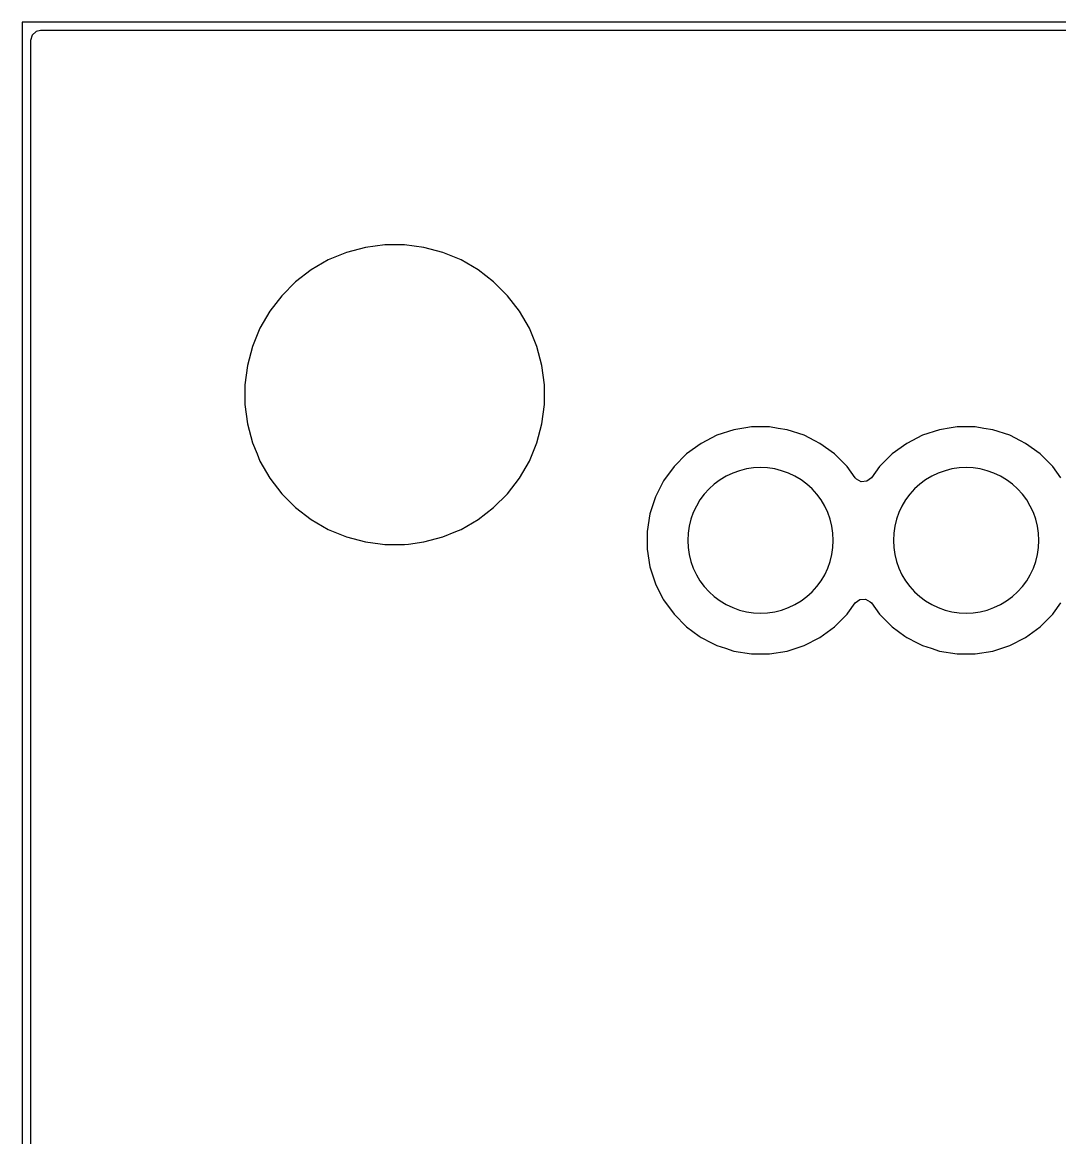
# Model space of a CAD drawing. Header units: metres. Extents: x 85.4 to 154.6, y -104.6 to -40.4.
# Drawn here: x 85.4 to 98.22, y -54.18 to -40.4 of the extents above; entities that cross this region are included whole.
import ezdxf

# ---------------------------------------------------------------- set-up
doc = ezdxf.new("R2010")
doc.units = ezdxf.units.M

msp = doc.modelspace()

# ---------------------------------------------------------------- linework, layer by layer
for points in [[(154.599, -40.4), (85.401, -40.4), (85.4, -40.4), (85.4, -40.4), (85.4, -40.4), (85.4, -40.4), (85.4, -40.4), (85.4, -40.4), (85.4, -40.4), (85.4, -40.4), (85.4, -40.4), (85.4, -40.4), (85.4, -40.4), (85.4, -40.4), (85.4, -40.4), (85.4, -40.4), (85.4, -40.4), (85.4, -40.4), (85.4, -40.4), (85.4, -40.4), (85.4, -40.4), (85.4, -40.4), (85.4, -40.4), (85.4, -40.4), (85.4, -40.4), (85.4, -40.4), (85.4, -40.4), (85.4, -40.4), (85.4, -40.4), (85.4, -40.4), (85.4, -40.4), (85.4, -40.4), (85.4, -40.4), (85.4, -40.4), (85.4, -40.4), (85.4, -40.4), (85.4, -40.4), (85.4, -40.4), (85.4, -40.4), (85.4, -40.4), (85.4, -40.4), (85.4, -40.4), (85.4, -40.4), (85.4, -40.4), (85.4, -40.4), (85.4, -40.4), (85.4, -40.4), (85.4, -40.4), (85.4, -40.4), (85.4, -40.4), (85.4, -40.4), (85.4, -40.4), (85.4, -40.4), (85.4, -40.4), (85.4, -40.4), (85.4, -40.4), (85.4, -40.4), (85.4, -40.4), (85.4, -40.4), (85.4, -40.4), (85.4, -40.4), (85.4, -40.4), (85.4, -40.4), (85.4, -40.4), (85.4, -40.4), (85.4, -40.401), (85.4, -104.599)], [(85.501, -40.625), (85.501, -104.375), (85.512, -104.427), (85.558, -104.479), (85.625, -104.499), (154.375, -104.499), (154.427, -104.488), (154.479, -104.442), (154.499, -104.375), (154.499, -40.625), (154.488, -40.573), (154.442, -40.521), (154.375, -40.501), (85.625, -40.501), (85.573, -40.512), (85.521, -40.558), (85.501, -40.625)], [(88.149, -44.879), (88.149, -44.879), (88.149, -44.879), (88.149, -44.879), (88.149, -44.879), (88.149, -44.879), (88.149, -44.879), (88.149, -45.121), (88.149, -45.121), (88.149, -45.121), (88.149, -45.121), (88.149, -45.121), (88.149, -45.121), (88.149, -45.121), (88.149, -45.121), (88.181, -45.362), (88.181, -45.362), (88.181, -45.362), (88.181, -45.362), (88.181, -45.362), (88.181, -45.362), (88.181, -45.362), (88.181, -45.362), (88.243, -45.596), (88.243, -45.596), (88.243, -45.596), (88.243, -45.596), (88.243, -45.596), (88.243, -45.596), (88.243, -45.596), (88.243, -45.596), (88.3, -45.732), (88.336, -45.82), (88.336, -45.82), (88.336, -45.82), (88.336, -45.82), (88.336, -45.82), (88.336, -45.82), (88.336, -45.82), (88.336, -45.82), (88.458, -46.031), (88.458, -46.031), (88.458, -46.031), (88.458, -46.031), (88.458, -46.031), (88.458, -46.031), (88.458, -46.031), (88.458, -46.031), (88.458, -46.031), (88.458, -46.031), (88.458, -46.031), (88.458, -46.031), (88.458, -46.031), (88.458, -46.031), (88.458, -46.031), (88.605, -46.223), (88.605, -46.223), (88.605, -46.223), (88.605, -46.223), (88.605, -46.223), (88.605, -46.223), (88.605, -46.223), (88.605, -46.223), (88.605, -46.223), (88.605, -46.223), (88.605, -46.223), (88.605, -46.223), (88.605, -46.223), (88.605, -46.223), (88.605, -46.223), (88.605, -46.223), (88.777, -46.395), (88.777, -46.395), (88.777, -46.395), (88.777, -46.395), (88.777, -46.395), (88.777, -46.395), (88.777, -46.395), (88.777, -46.395), (88.777, -46.395), (88.777, -46.395), (88.777, -46.395), (88.777, -46.395), (88.777, -46.395), (88.777, -46.395), (88.777, -46.395), (88.969, -46.542), (88.969, -46.542), (88.969, -46.542), (88.969, -46.542), (88.969, -46.542), (88.969, -46.542), (88.969, -46.542), (88.969, -46.542), (89.18, -46.664), (89.18, -46.664), (89.18, -46.664), (89.18, -46.664), (89.18, -46.664), (89.18, -46.664), (89.18, -46.664), (89.18, -46.664), (89.404, -46.757), (89.404, -46.757), (89.404, -46.757), (89.404, -46.757), (89.404, -46.757), (89.404, -46.757), (89.404, -46.757), (89.404, -46.757), (89.638, -46.819), (89.638, -46.819), (89.638, -46.819), (89.638, -46.819), (89.638, -46.819), (89.638, -46.819), (89.638, -46.819), (89.638, -46.819), (89.819, -46.843), (89.879, -46.851), (89.879, -46.851), (89.879, -46.851), (89.879, -46.851), (89.879, -46.851), (89.879, -46.851), (89.879, -46.851), (89.879, -46.851), (90.121, -46.851), (90.121, -46.851), (90.121, -46.851), (90.121, -46.851), (90.121, -46.851), (90.121, -46.851), (90.121, -46.851), (90.121, -46.851), (90.169, -46.845), (90.362, -46.819), (90.362, -46.819), (90.362, -46.819), (90.362, -46.819), (90.362, -46.819), (90.362, -46.819), (90.362, -46.819), (90.362, -46.819), (90.596, -46.757), (90.596, -46.757), (90.596, -46.757), (90.596, -46.757), (90.596, -46.757), (90.596, -46.757), (90.596, -46.757), (90.596, -46.757), (90.756, -46.69), (90.82, -46.664), (90.82, -46.664), (90.82, -46.664), (90.82, -46.664), (90.82, -46.664), (90.82, -46.664), (90.82, -46.664), (90.82, -46.664), (91.031, -46.542), (91.031, -46.542), (91.031, -46.542), (91.031, -46.542), (91.031, -46.542), (91.031, -46.542), (91.031, -46.542), (91.031, -46.542), (91.223, -46.395), (91.223, -46.395), (91.223, -46.395), (91.223, -46.395), (91.223, -46.395), (91.223, -46.395), (91.223, -46.395), (91.223, -46.395), (91.395, -46.223), (91.395, -46.223), (91.395, -46.223), (91.395, -46.223), (91.395, -46.223), (91.395, -46.223), (91.395, -46.223), (91.395, -46.223), (91.542, -46.031), (91.542, -46.031), (91.542, -46.031), (91.542, -46.031), (91.542, -46.031), (91.542, -46.031), (91.542, -46.031), (91.542, -46.031), (91.664, -45.82), (91.664, -45.82), (91.664, -45.82), (91.664, -45.82), (91.664, -45.82), (91.664, -45.82), (91.664, -45.82), (91.664, -45.82), (91.757, -45.596), (91.757, -45.596), (91.757, -45.596), (91.757, -45.596), (91.757, -45.596), (91.757, -45.596), (91.757, -45.596), (91.757, -45.596), (91.819, -45.362), (91.819, -45.362), (91.819, -45.362), (91.819, -45.362), (91.819, -45.362), (91.819, -45.362), (91.819, -45.362), (91.819, -45.362), (91.851, -45.121), (91.851, -45.121), (91.851, -45.121), (91.851, -45.121), (91.851, -45.121), (91.851, -45.121), (91.851, -45.121), (91.851, -45.121), (91.851, -44.879), (91.851, -44.879), (91.851, -44.879), (91.851, -44.879), (91.851, -44.879), (91.851, -44.879), (91.851, -44.879), (91.851, -44.879), (91.819, -44.638), (91.819, -44.638), (91.819, -44.638), (91.819, -44.638), (91.819, -44.638), (91.819, -44.638), (91.819, -44.638), (91.819, -44.638), (91.757, -44.404), (91.757, -44.404), (91.757, -44.404), (91.757, -44.404), (91.757, -44.404), (91.757, -44.404), (91.757, -44.404), (91.757, -44.404), (91.664, -44.18), (91.664, -44.18), (91.664, -44.18), (91.664, -44.18), (91.664, -44.18), (91.664, -44.18), (91.664, -44.18), (91.664, -44.18), (91.542, -43.969), (91.542, -43.969), (91.542, -43.969), (91.542, -43.969), (91.542, -43.969), (91.542, -43.969), (91.542, -43.969), (91.542, -43.969), (91.395, -43.777), (91.395, -43.777), (91.395, -43.777), (91.395, -43.777), (91.395, -43.777), (91.395, -43.777), (91.395, -43.777), (91.395, -43.777), (91.395, -43.777), (91.395, -43.777), (91.395, -43.777), (91.395, -43.777), (91.395, -43.777), (91.395, -43.777), (91.395, -43.777), (91.223, -43.605), (91.223, -43.605), (91.223, -43.605), (91.223, -43.605), (91.223, -43.605), (91.223, -43.605), (91.223, -43.605), (91.223, -43.605), (91.223, -43.605), (91.223, -43.605), (91.223, -43.605), (91.223, -43.605), (91.223, -43.605), (91.223, -43.605), (91.223, -43.605), (91.223, -43.605), (91.031, -43.458), (91.031, -43.458), (91.031, -43.458), (91.031, -43.458), (91.031, -43.458), (91.031, -43.458), (91.031, -43.458), (91.031, -43.458), (91.031, -43.458), (91.031, -43.458), (91.031, -43.458), (91.031, -43.458), (91.031, -43.458), (91.031, -43.458), (90.82, -43.336), (90.82, -43.336), (90.82, -43.336), (90.82, -43.336), (90.82, -43.336), (90.82, -43.336), (90.82, -43.336), (90.82, -43.336), (90.82, -43.336), (90.82, -43.336), (90.82, -43.336), (90.82, -43.336), (90.82, -43.336), (90.82, -43.336), (90.82, -43.336), (90.596, -43.243), (90.596, -43.243), (90.596, -43.243), (90.596, -43.243), (90.596, -43.243), (90.596, -43.243), (90.596, -43.243), (90.596, -43.243), (90.362, -43.181), (90.362, -43.181), (90.362, -43.181), (90.362, -43.181), (90.362, -43.181), (90.362, -43.181), (90.362, -43.181), (90.362, -43.181), (90.121, -43.149), (90.121, -43.149), (90.121, -43.149), (90.121, -43.149), (90.121, -43.149), (90.121, -43.149), (90.121, -43.149), (90.121, -43.149), (89.879, -43.149), (89.879, -43.149), (89.879, -43.149), (89.879, -43.149), (89.879, -43.149), (89.879, -43.149), (89.879, -43.149), (89.879, -43.149), (89.638, -43.181), (89.638, -43.181), (89.638, -43.181), (89.638, -43.181), (89.638, -43.181), (89.638, -43.181), (89.638, -43.181), (89.638, -43.181), (89.404, -43.243), (89.404, -43.243), (89.404, -43.243), (89.404, -43.243), (89.404, -43.243), (89.404, -43.243), (89.404, -43.243), (89.404, -43.243), (89.18, -43.336), (89.18, -43.336), (89.18, -43.336), (89.18, -43.336), (89.18, -43.336), (89.18, -43.336), (89.18, -43.336), (89.18, -43.336), (89.18, -43.336), (89.18, -43.336), (89.18, -43.336), (89.18, -43.336), (89.18, -43.336), (89.18, -43.336), (89.18, -43.336), (88.969, -43.458), (88.969, -43.458), (88.969, -43.458), (88.969, -43.458), (88.969, -43.458), (88.969, -43.458), (88.969, -43.458), (88.969, -43.458), (88.777, -43.605), (88.777, -43.605), (88.777, -43.605), (88.777, -43.605), (88.777, -43.605), (88.777, -43.605), (88.777, -43.605), (88.777, -43.605), (88.777, -43.605), (88.777, -43.605), (88.777, -43.605), (88.777, -43.605), (88.777, -43.605), (88.777, -43.605), (88.777, -43.605), (88.777, -43.605), (88.605, -43.777), (88.605, -43.777), (88.605, -43.777), (88.605, -43.777), (88.605, -43.777), (88.605, -43.777), (88.605, -43.777), (88.605, -43.777), (88.605, -43.777), (88.605, -43.777), (88.605, -43.777), (88.605, -43.777), (88.605, -43.777), (88.605, -43.777), (88.605, -43.777), (88.605, -43.777), (88.458, -43.969), (88.458, -43.969), (88.458, -43.969), (88.458, -43.969), (88.458, -43.969), (88.458, -43.969), (88.458, -43.969), (88.458, -43.969), (88.336, -44.18), (88.336, -44.18), (88.336, -44.18), (88.336, -44.18), (88.336, -44.18), (88.336, -44.18), (88.336, -44.18), (88.336, -44.18), (88.336, -44.18), (88.336, -44.18), (88.336, -44.18), (88.336, -44.18), (88.336, -44.18), (88.336, -44.18), (88.336, -44.18), (88.243, -44.404), (88.243, -44.404), (88.243, -44.404), (88.243, -44.404), (88.243, -44.404), (88.243, -44.404), (88.243, -44.404), (88.243, -44.404), (88.181, -44.638), (88.181, -44.638), (88.181, -44.638), (88.181, -44.638), (88.181, -44.638), (88.181, -44.638), (88.181, -44.638), (88.181, -44.638), (88.149, -44.879), (88.149, -44.879)], [(98.23, -46.027), (98.129, -45.887), (98.129, -45.887), (98.129, -45.887), (98.129, -45.887), (98.129, -45.887), (98.129, -45.887), (98.129, -45.887), (98.129, -45.887), (98.129, -45.887), (98.129, -45.887), (98.129, -45.887), (98.129, -45.887), (98.129, -45.887), (98.129, -45.887), (98.129, -45.887), (97.973, -45.731), (97.973, -45.731), (97.973, -45.731), (97.973, -45.731), (97.973, -45.731), (97.973, -45.731), (97.973, -45.731), (97.973, -45.731), (97.973, -45.731), (97.973, -45.731), (97.973, -45.731), (97.973, -45.731), (97.973, -45.731), (97.973, -45.731), (97.973, -45.731), (97.794, -45.602), (97.794, -45.602), (97.794, -45.602), (97.794, -45.602), (97.794, -45.602), (97.794, -45.602), (97.794, -45.602), (97.794, -45.602), (97.794, -45.602), (97.794, -45.602), (97.794, -45.602), (97.794, -45.602), (97.794, -45.602), (97.731, -45.57), (97.598, -45.502), (97.598, -45.502), (97.598, -45.502), (97.598, -45.502), (97.598, -45.502), (97.598, -45.502), (97.598, -45.502), (97.598, -45.502), (97.598, -45.502), (97.598, -45.502), (97.598, -45.502), (97.598, -45.502), (97.598, -45.502), (97.598, -45.502), (97.598, -45.502), (97.598, -45.502), (97.598, -45.502), (97.598, -45.502), (97.598, -45.502), (97.388, -45.434), (97.388, -45.434), (97.388, -45.434), (97.388, -45.434), (97.388, -45.434), (97.388, -45.434), (97.388, -45.434), (97.388, -45.434), (97.388, -45.434), (97.388, -45.434), (97.388, -45.434), (97.388, -45.434), (97.388, -45.434), (97.388, -45.434), (97.279, -45.416), (97.17, -45.399), (97.17, -45.399), (97.17, -45.399), (97.17, -45.399), (97.17, -45.399), (97.17, -45.399), (97.17, -45.399), (97.17, -45.399), (97.17, -45.399), (97.17, -45.399), (97.17, -45.399), (97.17, -45.399), (97.17, -45.399), (97.17, -45.399), (96.95, -45.399), (96.95, -45.399), (96.95, -45.399), (96.95, -45.399), (96.95, -45.399), (96.95, -45.399), (96.95, -45.399), (96.95, -45.399), (96.95, -45.399), (96.95, -45.399), (96.95, -45.399), (96.95, -45.399), (96.95, -45.399), (96.95, -45.399), (96.877, -45.411), (96.732, -45.434), (96.732, -45.434), (96.732, -45.434), (96.732, -45.434), (96.732, -45.434), (96.732, -45.434), (96.732, -45.434), (96.732, -45.434), (96.732, -45.434), (96.732, -45.434), (96.732, -45.434), (96.732, -45.434), (96.732, -45.434), (96.732, -45.434), (96.522, -45.502), (96.522, -45.502), (96.522, -45.502), (96.522, -45.502), (96.522, -45.502), (96.522, -45.502), (96.522, -45.502), (96.522, -45.502), (96.522, -45.502), (96.522, -45.502), (96.522, -45.502), (96.522, -45.502), (96.522, -45.502), (96.522, -45.502), (96.522, -45.502), (96.522, -45.502), (96.522, -45.502), (96.522, -45.502), (96.522, -45.502), (96.326, -45.602), (96.326, -45.602), (96.326, -45.602), (96.326, -45.602), (96.326, -45.602), (96.326, -45.602), (96.326, -45.602), (96.326, -45.602), (96.326, -45.602), (96.326, -45.602), (96.326, -45.602), (96.326, -45.602), (96.326, -45.602), (96.326, -45.602), (96.147, -45.731), (96.147, -45.731), (96.147, -45.731), (96.147, -45.731), (96.147, -45.731), (96.147, -45.731), (96.147, -45.731), (96.147, -45.731), (96.147, -45.731), (96.147, -45.731), (96.147, -45.731), (96.147, -45.731), (96.147, -45.731), (96.147, -45.731), (96.147, -45.731), (95.991, -45.887), (95.991, -45.887), (95.991, -45.887), (95.991, -45.887), (95.991, -45.887), (95.991, -45.887), (95.991, -45.887), (95.991, -45.887), (95.991, -45.887), (95.991, -45.887), (95.991, -45.887), (95.991, -45.887), (95.991, -45.887), (95.991, -45.887), (95.991, -45.887), (95.89, -46.027), (95.835, -46.069), (95.765, -46.075), (95.704, -46.043), (95.69, -46.027), (95.589, -45.887), (95.589, -45.887), (95.589, -45.887), (95.589, -45.887), (95.589, -45.887), (95.589, -45.887), (95.589, -45.887), (95.589, -45.887), (95.589, -45.887), (95.589, -45.887), (95.589, -45.887), (95.589, -45.887), (95.589, -45.887), (95.589, -45.887), (95.589, -45.887), (95.433, -45.731), (95.433, -45.731), (95.433, -45.731), (95.433, -45.731), (95.433, -45.731), (95.433, -45.731), (95.433, -45.731), (95.433, -45.731), (95.433, -45.731), (95.433, -45.731), (95.433, -45.731), (95.433, -45.731), (95.433, -45.731), (95.433, -45.731), (95.433, -45.731), (95.254, -45.602), (95.254, -45.602), (95.254, -45.602), (95.254, -45.602), (95.254, -45.602), (95.254, -45.602), (95.254, -45.602), (95.254, -45.602), (95.254, -45.602), (95.254, -45.602), (95.254, -45.602), (95.254, -45.602), (95.254, -45.602), (95.191, -45.57), (95.058, -45.502), (95.058, -45.502), (95.058, -45.502), (95.058, -45.502), (95.058, -45.502), (95.058, -45.502), (95.058, -45.502), (95.058, -45.502), (95.058, -45.502), (95.058, -45.502), (95.058, -45.502), (95.058, -45.502), (95.058, -45.502), (95.058, -45.502), (95.058, -45.502), (95.058, -45.502), (95.058, -45.502), (95.058, -45.502), (95.058, -45.502), (94.848, -45.434), (94.848, -45.434), (94.848, -45.434), (94.848, -45.434), (94.848, -45.434), (94.848, -45.434), (94.848, -45.434), (94.848, -45.434), (94.848, -45.434), (94.848, -45.434), (94.848, -45.434), (94.848, -45.434), (94.848, -45.434), (94.848, -45.434), (94.739, -45.416), (94.63, -45.399), (94.63, -45.399), (94.63, -45.399), (94.63, -45.399), (94.63, -45.399), (94.63, -45.399), (94.63, -45.399), (94.63, -45.399), (94.63, -45.399), (94.63, -45.399), (94.63, -45.399), (94.63, -45.399), (94.63, -45.399), (94.63, -45.399), (94.41, -45.399), (94.41, -45.399), (94.41, -45.399), (94.41, -45.399), (94.41, -45.399), (94.41, -45.399), (94.41, -45.399), (94.41, -45.399), (94.41, -45.399), (94.41, -45.399), (94.41, -45.399), (94.41, -45.399), (94.41, -45.399), (94.41, -45.399), (94.337, -45.411), (94.192, -45.434), (94.192, -45.434), (94.192, -45.434), (94.192, -45.434), (94.192, -45.434), (94.192, -45.434), (94.192, -45.434), (94.192, -45.434), (94.192, -45.434), (94.192, -45.434), (94.192, -45.434), (94.192, -45.434), (94.192, -45.434), (94.192, -45.434), (93.982, -45.502), (93.982, -45.502), (93.982, -45.502), (93.982, -45.502), (93.982, -45.502), (93.982, -45.502), (93.982, -45.502), (93.982, -45.502), (93.982, -45.502), (93.982, -45.502), (93.982, -45.502), (93.982, -45.502), (93.982, -45.502), (93.982, -45.502), (93.982, -45.502), (93.982, -45.502), (93.982, -45.502), (93.982, -45.502), (93.982, -45.502), (93.786, -45.602), (93.786, -45.602), (93.786, -45.602), (93.786, -45.602), (93.786, -45.602), (93.786, -45.602), (93.786, -45.602), (93.786, -45.602), (93.786, -45.602), (93.786, -45.602), (93.786, -45.602), (93.786, -45.602), (93.786, -45.602), (93.786, -45.602), (93.607, -45.731), (93.607, -45.731), (93.607, -45.731), (93.607, -45.731), (93.607, -45.731), (93.607, -45.731), (93.607, -45.731), (93.607, -45.731), (93.607, -45.731), (93.607, -45.731), (93.607, -45.731), (93.607, -45.731), (93.607, -45.731), (93.607, -45.731), (93.607, -45.731), (93.451, -45.887), (93.451, -45.887), (93.451, -45.887), (93.451, -45.887), (93.451, -45.887), (93.451, -45.887), (93.451, -45.887), (93.451, -45.887), (93.451, -45.887), (93.451, -45.887), (93.451, -45.887), (93.451, -45.887), (93.451, -45.887), (93.451, -45.887), (93.451, -45.887), (93.322, -46.066), (93.322, -46.066), (93.322, -46.066), (93.322, -46.066), (93.322, -46.066), (93.322, -46.066), (93.322, -46.066), (93.322, -46.066), (93.322, -46.066), (93.322, -46.066), (93.322, -46.066), (93.322, -46.066), (93.322, -46.066), (93.322, -46.066), (93.222, -46.262), (93.222, -46.262), (93.222, -46.262), (93.222, -46.262), (93.222, -46.262), (93.222, -46.262), (93.222, -46.262), (93.222, -46.262), (93.222, -46.262), (93.222, -46.262), (93.222, -46.262), (93.222, -46.262), (93.222, -46.262), (93.222, -46.262), (93.222, -46.262), (93.222, -46.262), (93.222, -46.262), (93.222, -46.262), (93.222, -46.262), (93.153, -46.472), (93.153, -46.472), (93.153, -46.472), (93.153, -46.472), (93.153, -46.472), (93.153, -46.472), (93.153, -46.472), (93.153, -46.472), (93.153, -46.472), (93.153, -46.472), (93.153, -46.472), (93.153, -46.472), (93.153, -46.472), (93.153, -46.472), (93.119, -46.69), (93.119, -46.69)], [(95.419, -46.8), (95.415, -46.712), (95.402, -46.625), (95.381, -46.539), (95.351, -46.456), (95.313, -46.376), (95.268, -46.3), (95.215, -46.229), (95.156, -46.164), (95.091, -46.105), (95.02, -46.052), (94.944, -46.007), (94.864, -45.969), (94.781, -45.939), (94.695, -45.918), (94.608, -45.905), (94.52, -45.901), (94.432, -45.905), (94.345, -45.918), (94.259, -45.939), (94.176, -45.969), (94.096, -46.007), (94.02, -46.052), (93.949, -46.105), (93.884, -46.164), (93.825, -46.229), (93.772, -46.3), (93.727, -46.376), (93.689, -46.456), (93.659, -46.539), (93.638, -46.625), (93.625, -46.712), (93.621, -46.8), (93.625, -46.888), (93.638, -46.975), (93.659, -47.061), (93.689, -47.144), (93.727, -47.224), (93.772, -47.3), (93.825, -47.371), (93.884, -47.436), (93.949, -47.495), (94.02, -47.548), (94.096, -47.593), (94.176, -47.631), (94.259, -47.661), (94.345, -47.682), (94.432, -47.695), (94.52, -47.699), (94.608, -47.695), (94.695, -47.682), (94.781, -47.661), (94.864, -47.631), (94.944, -47.593), (95.02, -47.548), (95.091, -47.495), (95.156, -47.436), (95.215, -47.371), (95.268, -47.3), (95.313, -47.224), (95.351, -47.144), (95.381, -47.061), (95.402, -46.975), (95.415, -46.888), (95.419, -46.8)], [(97.959, -46.8), (97.955, -46.712), (97.942, -46.625), (97.921, -46.539), (97.891, -46.456), (97.853, -46.376), (97.808, -46.3), (97.755, -46.229), (97.696, -46.164), (97.631, -46.105), (97.56, -46.052), (97.484, -46.007), (97.404, -45.969), (97.321, -45.939), (97.235, -45.918), (97.148, -45.905), (97.06, -45.901), (96.972, -45.905), (96.885, -45.918), (96.799, -45.939), (96.716, -45.969), (96.636, -46.007), (96.56, -46.052), (96.489, -46.105), (96.424, -46.164), (96.365, -46.229), (96.312, -46.3), (96.267, -46.376), (96.229, -46.456), (96.199, -46.539), (96.178, -46.625), (96.165, -46.712), (96.161, -46.8), (96.165, -46.888), (96.178, -46.975), (96.199, -47.061), (96.229, -47.144), (96.267, -47.224), (96.312, -47.3), (96.365, -47.371), (96.424, -47.436), (96.489, -47.495), (96.56, -47.548), (96.636, -47.593), (96.716, -47.631), (96.799, -47.661), (96.885, -47.682), (96.972, -47.695), (97.06, -47.699), (97.148, -47.695), (97.235, -47.682), (97.321, -47.661), (97.404, -47.631), (97.484, -47.593), (97.56, -47.548), (97.631, -47.495), (97.696, -47.436), (97.755, -47.371), (97.808, -47.3), (97.853, -47.224), (97.891, -47.144), (97.921, -47.061), (97.942, -46.975), (97.955, -46.888), (97.959, -46.8)], [(93.119, -46.69), (93.119, -46.69), (93.119, -46.69), (93.119, -46.69), (93.119, -46.69), (93.119, -46.69), (93.119, -46.69), (93.119, -46.69), (93.119, -46.69), (93.119, -46.69), (93.119, -46.69), (93.119, -46.69), (93.119, -46.69), (93.119, -46.91), (93.119, -46.91), (93.119, -46.91), (93.119, -46.91), (93.119, -46.91), (93.119, -46.91), (93.119, -46.91), (93.119, -46.91), (93.119, -46.91), (93.119, -46.91), (93.119, -46.91), (93.119, -46.91), (93.119, -46.91), (93.119, -46.91), (93.153, -47.128), (93.153, -47.128), (93.153, -47.128), (93.153, -47.128), (93.153, -47.128), (93.153, -47.128), (93.153, -47.128), (93.153, -47.128), (93.153, -47.128), (93.153, -47.128), (93.153, -47.128), (93.153, -47.128), (93.153, -47.128), (93.153, -47.128), (93.222, -47.338), (93.222, -47.338), (93.222, -47.338), (93.222, -47.338), (93.222, -47.338), (93.222, -47.338), (93.222, -47.338), (93.222, -47.338), (93.222, -47.338), (93.222, -47.338), (93.222, -47.338), (93.222, -47.338), (93.222, -47.338), (93.222, -47.338), (93.222, -47.338), (93.222, -47.338), (93.222, -47.338), (93.222, -47.338), (93.222, -47.338), (93.29, -47.471), (93.317, -47.524), (93.322, -47.534), (93.322, -47.534), (93.322, -47.534), (93.322, -47.534), (93.322, -47.534), (93.322, -47.534), (93.322, -47.534), (93.322, -47.534), (93.322, -47.534), (93.322, -47.534), (93.322, -47.534), (93.322, -47.534), (93.322, -47.534), (93.322, -47.534), (93.451, -47.713), (93.451, -47.713), (93.451, -47.713), (93.451, -47.713), (93.451, -47.713), (93.451, -47.713), (93.451, -47.713), (93.451, -47.713), (93.451, -47.713), (93.451, -47.713), (93.451, -47.713), (93.451, -47.713), (93.451, -47.713), (93.451, -47.713), (93.451, -47.713), (93.607, -47.869), (93.607, -47.869), (93.607, -47.869), (93.607, -47.869), (93.607, -47.869), (93.607, -47.869), (93.607, -47.869), (93.607, -47.869), (93.607, -47.869), (93.607, -47.869), (93.607, -47.869), (93.607, -47.869), (93.607, -47.869), (93.607, -47.869), (93.607, -47.869), (93.763, -47.982), (93.786, -47.998), (93.786, -47.998), (93.786, -47.998), (93.786, -47.998), (93.786, -47.998), (93.786, -47.998), (93.786, -47.998), (93.786, -47.998), (93.786, -47.998), (93.786, -47.998), (93.786, -47.998), (93.786, -47.998), (93.786, -47.998), (93.786, -47.998), (93.914, -48.064), (93.982, -48.098), (93.982, -48.098), (93.982, -48.098), (93.982, -48.098), (93.982, -48.098), (93.982, -48.098), (93.982, -48.098), (93.982, -48.098), (93.982, -48.098), (93.982, -48.098), (93.982, -48.098), (93.982, -48.098), (93.982, -48.098), (93.982, -48.098), (93.982, -48.098), (93.982, -48.098), (93.982, -48.098), (93.982, -48.098), (93.982, -48.098), (94.087, -48.132), (94.192, -48.167), (94.192, -48.167), (94.192, -48.167), (94.192, -48.167), (94.192, -48.167), (94.192, -48.167), (94.192, -48.167), (94.192, -48.167), (94.192, -48.167), (94.192, -48.167), (94.192, -48.167), (94.192, -48.167), (94.192, -48.167), (94.192, -48.167), (94.41, -48.201), (94.41, -48.201), (94.41, -48.201), (94.41, -48.201), (94.41, -48.201), (94.41, -48.201), (94.41, -48.201), (94.41, -48.201), (94.41, -48.201), (94.41, -48.201), (94.41, -48.201), (94.41, -48.201), (94.41, -48.201), (94.41, -48.201), (94.63, -48.201), (94.63, -48.201), (94.63, -48.201), (94.63, -48.201), (94.63, -48.201), (94.63, -48.201), (94.63, -48.201), (94.63, -48.201), (94.63, -48.201), (94.63, -48.201), (94.63, -48.201), (94.63, -48.201), (94.63, -48.201), (94.63, -48.201), (94.848, -48.167), (94.848, -48.167), (94.848, -48.167), (94.848, -48.167), (94.848, -48.167), (94.848, -48.167), (94.848, -48.167), (94.848, -48.167), (94.848, -48.167), (94.848, -48.167), (94.848, -48.167), (94.848, -48.167), (94.848, -48.167), (94.848, -48.167), (95.058, -48.098), (95.058, -48.098), (95.058, -48.098), (95.058, -48.098), (95.058, -48.098), (95.058, -48.098), (95.058, -48.098), (95.058, -48.098), (95.058, -48.098), (95.058, -48.098), (95.058, -48.098), (95.058, -48.098), (95.058, -48.098), (95.058, -48.098), (95.254, -47.998), (95.254, -47.998), (95.254, -47.998), (95.254, -47.998), (95.254, -47.998), (95.254, -47.998), (95.254, -47.998), (95.254, -47.998), (95.254, -47.998), (95.254, -47.998), (95.254, -47.998), (95.254, -47.998), (95.254, -47.998), (95.254, -47.998), (95.433, -47.869), (95.433, -47.869), (95.433, -47.869), (95.433, -47.869), (95.433, -47.869), (95.433, -47.869), (95.433, -47.869), (95.433, -47.869), (95.433, -47.869), (95.433, -47.869), (95.433, -47.869), (95.433, -47.869), (95.433, -47.869), (95.433, -47.869), (95.589, -47.713), (95.589, -47.713), (95.589, -47.713), (95.589, -47.713), (95.589, -47.713), (95.589, -47.713), (95.589, -47.713), (95.589, -47.713), (95.589, -47.713), (95.589, -47.713), (95.589, -47.713), (95.589, -47.713), (95.589, -47.713), (95.589, -47.713), (95.599, -47.698), (95.69, -47.573), (95.745, -47.531), (95.815, -47.525), (95.876, -47.557), (95.89, -47.573), (95.991, -47.713), (95.991, -47.713), (95.991, -47.713), (95.991, -47.713), (95.991, -47.713), (95.991, -47.713), (95.991, -47.713), (95.991, -47.713), (95.991, -47.713), (95.991, -47.713), (95.991, -47.713), (95.991, -47.713), (95.991, -47.713), (95.991, -47.713), (95.991, -47.713), (96.147, -47.869), (96.147, -47.869), (96.147, -47.869), (96.147, -47.869), (96.147, -47.869), (96.147, -47.869), (96.147, -47.869), (96.147, -47.869), (96.147, -47.869), (96.147, -47.869), (96.147, -47.869), (96.147, -47.869), (96.147, -47.869), (96.147, -47.869), (96.147, -47.869), (96.303, -47.982), (96.326, -47.998), (96.326, -47.998), (96.326, -47.998), (96.326, -47.998), (96.326, -47.998), (96.326, -47.998), (96.326, -47.998), (96.326, -47.998), (96.326, -47.998), (96.326, -47.998), (96.326, -47.998), (96.326, -47.998), (96.326, -47.998), (96.326, -47.998), (96.454, -48.064), (96.522, -48.098), (96.522, -48.098), (96.522, -48.098), (96.522, -48.098), (96.522, -48.098), (96.522, -48.098), (96.522, -48.098), (96.522, -48.098), (96.522, -48.098), (96.522, -48.098), (96.522, -48.098), (96.522, -48.098), (96.522, -48.098), (96.522, -48.098), (96.522, -48.098), (96.522, -48.098), (96.522, -48.098), (96.522, -48.098), (96.522, -48.098), (96.627, -48.132), (96.732, -48.167), (96.732, -48.167), (96.732, -48.167), (96.732, -48.167), (96.732, -48.167), (96.732, -48.167), (96.732, -48.167), (96.732, -48.167), (96.732, -48.167), (96.732, -48.167), (96.732, -48.167), (96.732, -48.167), (96.732, -48.167), (96.732, -48.167), (96.95, -48.201), (96.95, -48.201), (96.95, -48.201), (96.95, -48.201), (96.95, -48.201), (96.95, -48.201), (96.95, -48.201), (96.95, -48.201), (96.95, -48.201), (96.95, -48.201), (96.95, -48.201), (96.95, -48.201), (96.95, -48.201), (96.95, -48.201), (97.17, -48.201), (97.17, -48.201), (97.17, -48.201), (97.17, -48.201), (97.17, -48.201), (97.17, -48.201), (97.17, -48.201), (97.17, -48.201), (97.17, -48.201), (97.17, -48.201), (97.17, -48.201), (97.17, -48.201), (97.17, -48.201), (97.17, -48.201), (97.388, -48.167), (97.388, -48.167), (97.388, -48.167), (97.388, -48.167), (97.388, -48.167), (97.388, -48.167), (97.388, -48.167), (97.388, -48.167), (97.388, -48.167), (97.388, -48.167), (97.388, -48.167), (97.388, -48.167), (97.388, -48.167), (97.388, -48.167), (97.598, -48.098), (97.598, -48.098), (97.598, -48.098), (97.598, -48.098), (97.598, -48.098), (97.598, -48.098), (97.598, -48.098), (97.598, -48.098), (97.598, -48.098), (97.598, -48.098), (97.598, -48.098), (97.598, -48.098), (97.598, -48.098), (97.598, -48.098), (97.794, -47.998), (97.794, -47.998), (97.794, -47.998), (97.794, -47.998), (97.794, -47.998), (97.794, -47.998), (97.794, -47.998), (97.794, -47.998), (97.794, -47.998), (97.794, -47.998), (97.794, -47.998), (97.794, -47.998), (97.794, -47.998), (97.794, -47.998), (97.973, -47.869), (97.973, -47.869), (97.973, -47.869), (97.973, -47.869), (97.973, -47.869), (97.973, -47.869), (97.973, -47.869), (97.973, -47.869), (97.973, -47.869), (97.973, -47.869), (97.973, -47.869), (97.973, -47.869), (97.973, -47.869), (97.973, -47.869), (98.129, -47.713), (98.129, -47.713), (98.129, -47.713), (98.129, -47.713), (98.129, -47.713), (98.129, -47.713), (98.129, -47.713), (98.129, -47.713), (98.129, -47.713), (98.129, -47.713), (98.129, -47.713), (98.129, -47.713), (98.129, -47.713), (98.129, -47.713), (98.139, -47.698), (98.23, -47.573)]]:
    msp.add_lwpolyline(points)

doc.saveas('drawing.dxf')
